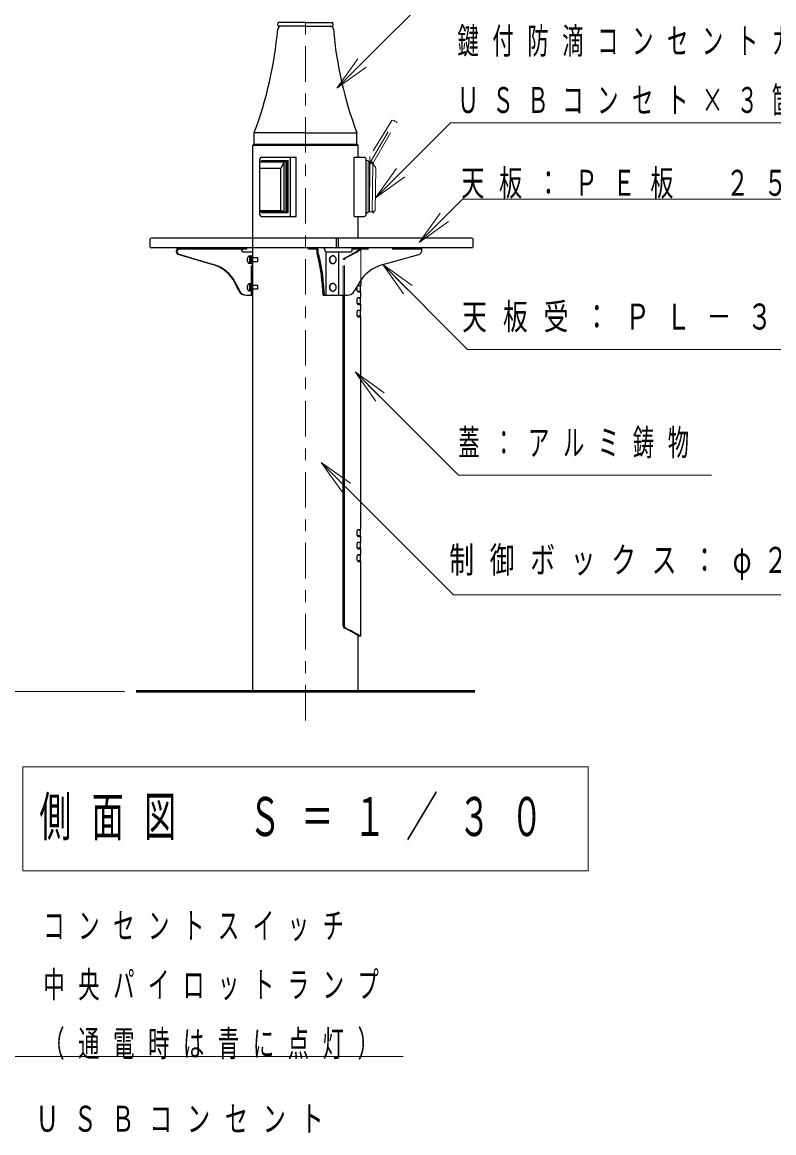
# Model space of a CAD drawing. Units: millimetres on the paper, scale 1:30. Extents: x 475 to 840, y 278 to 554.
# Drawn here: x 625.7 to 689.2, y 358.5 to 452.4 of the extents above; entities that cross this region are included whole.
import ezdxf

# ---------------------------------------------------------------- set-up
doc = ezdxf.new("R2010")
doc.units = ezdxf.units.MM
for name, pattern in [('USER1', [4.5, 2.5, -2]), ('USER2', [6, 3, -1, 1, -1]), ('USER3', [8, 3, -1, 1, -1, 1, -1])]:
    doc.linetypes.add(name, pattern=pattern)
doc.layers.add('1_3', color=7, linetype='Continuous', lineweight=25)
doc.layers.add('1_30', color=7, linetype='Continuous', lineweight=25)
doc.styles.add('ＭＳ ゴシック', font='')
doc.styles.get('ＭＳ ゴシック').set_extended_font_data('MS Gothic')

msp = doc.modelspace()

# ---------------------------------------------------------------- linework, layer by layer
at = {"layer": '1_3', "lineweight": 13}
msp.add_lwpolyline([(616.816, 360.01), (621.776, 364.971), (657.86, 364.971)], dxfattribs=at)
at = {"layer": '1_30', "linetype": 'USER2', "lineweight": 13}
msp.add_line((649.608, 393.378), (649.608, 511.63), dxfattribs=at)
at = {"layer": '1_30'}
for p, q in [((647.278, 452.13), (647.29, 452.347)), ((649.608, 452.06), (647.345, 452.06)), ((649.608, 452.393), (647.351, 452.393)), ((649.608, 452.06), (647.52, 452.06)), ((649.608, 452.393), (651.865, 452.393)), ((649.608, 452.06), (651.696, 452.06)), ((649.608, 452.06), (651.871, 452.06)), ((649.608, 452.06), (651.696, 452.06)), ((651.938, 452.13), (651.926, 452.347)), ((649.608, 443.06), (645.275, 443.06)), ((645.275, 442.06), (645.275, 443.06)), ((649.608, 443.06), (653.941, 443.06)), ((653.941, 442.06), (653.941, 443.06)), ((645.218, 442.06), (645.151, 441.993)), ((645.151, 395.826), (645.151, 441.993)), ((653.998, 442.06), (645.218, 442.06)), ((649.608, 442.06), (645.275, 442.06)), ((649.508, 442.06), (649.708, 442.06)), ((649.608, 442.06), (653.941, 442.06)), ((654.065, 441.993), (653.998, 442.06)), ((654.065, 440.993), (654.065, 441.993)), ((645.747, 436.126), (645.747, 440.86)), ((645.747, 440.601), (647.794, 440.601)), ((645.874, 440.601), (645.874, 440.676)), ((645.881, 440.993), (648.809, 440.993)), ((645.907, 440.71), (648.132, 440.71)), ((645.936, 440.601), (645.936, 440.638)), ((645.936, 440.638), (647.983, 440.638)), ((647.794, 440.601), (647.528, 440.056)), ((647.794, 436.381), (647.794, 440.601)), ((647.983, 436.381), (647.983, 440.638)), ((648.045, 436.343), (648.045, 440.676)), ((648.132, 436.31), (648.132, 440.71)), ((648.345, 436.126), (648.345, 440.86)), ((648.809, 435.993), (648.809, 440.993)), ((653.727, 440.993), (654.578, 440.993)), ((653.727, 435.993), (653.727, 440.993)), ((654.731, 436.146), (654.731, 440.84)), ((645.747, 440.056), (647.528, 440.056)), ((647.528, 436.485), (647.528, 440.056)), ((645.747, 436.485), (647.528, 436.485)), ((645.747, 436.381), (647.983, 436.381)), ((645.874, 436.343), (645.874, 436.381)), ((645.881, 435.993), (648.809, 435.993)), ((645.907, 436.31), (648.132, 436.31)), ((647.794, 436.381), (647.528, 436.485)), ((653.727, 435.993), (654.578, 435.993)), ((654.065, 434.16), (654.065, 435.993)), ((636.479, 433.426), (636.479, 434.06)), ((663.674, 434.16), (636.579, 434.16)), ((652.235, 433.426), (652.235, 434.06)), ((652.383, 433.426), (652.383, 434.06)), ((663.774, 433.426), (663.774, 434.06)), ((663.674, 433.326), (636.579, 433.326)), ((638.707, 432.96), (638.707, 433.113)), ((638.768, 432.96), (638.768, 433.113)), ((644.646, 433.22), (638.875, 433.22)), ((639.185, 433.22), (639.185, 433.326)), ((644.229, 433.06), (644.229, 433.113)), ((644.296, 432.993), (645.151, 432.993)), ((644.646, 433.22), (644.646, 433.326)), ((649.856, 433.22), (649.856, 433.326)), ((650.473, 433.22), (649.856, 433.22)), ((650.58, 432.836), (650.58, 433.113)), ((650.686, 432.836), (650.686, 433.113)), ((651.267, 433.06), (651.267, 433.113)), ((651.334, 432.993), (653.439, 432.993)), ((651.36, 429.326), (651.36, 432.993)), ((652.413, 429.326), (652.413, 432.993)), ((653.539, 433.093), (653.539, 433.326)), ((659.431, 433.089), (659.431, 433.326)), ((638.826, 432.8), (641.769, 431.927)), ((638.887, 432.8), (641.83, 431.927)), ((650.58, 432.836), (650.623, 432.685)), ((650.686, 432.836), (650.729, 432.685)), ((656.134, 431.916), (659.187, 432.768)), ((643.983, 429.691), (643.636, 430.372)), ((644.044, 429.691), (643.697, 430.372)), ((651.004, 430.372), (651.022, 429.993)), ((651.11, 430.372), (651.129, 429.993)), ((654.143, 430.372), (653.732, 429.66)), ((644.577, 429.326), (645.151, 429.326)), ((651.106, 429.326), (653.154, 429.326)), ((654.065, 395.826), (654.065, 400.523))]:
    msp.add_line(p, q, dxfattribs=at)
at = {"layer": '1_30', "lineweight": 13}
for p, q in [((652.259, 446.837), (654.027, 449.312)), ((652.259, 446.837), (654.381, 448.959)), ((654.734, 448.605), (652.259, 446.837)), ((654.065, 441.993), (645.151, 441.993)), ((655.522, 437.562), (657.29, 440.037)), ((655.522, 437.562), (657.644, 439.684)), ((657.997, 439.33), (655.522, 437.562)), ((659.226, 433.792), (660.993, 436.267)), ((659.226, 433.792), (661.347, 435.914)), ((661.7, 435.56), (659.226, 433.792)), ((657.902, 429.441), (656.134, 431.916)), ((656.134, 431.916), (658.609, 430.148)), ((656.134, 431.916), (658.255, 429.795)), ((655.558, 420.36), (653.79, 422.835)), ((653.79, 422.835), (656.265, 421.067)), ((653.79, 422.835), (655.912, 420.714)), ((652.692, 412.717), (650.924, 415.192)), ((650.924, 415.192), (653.399, 413.424)), ((650.924, 415.192), (653.046, 413.07)), ((634.304, 395.826), (620.343, 395.826)), ((625.708, 389.46), (625.708, 380.66)), ((673.508, 389.46), (625.708, 389.46)), ((673.508, 380.66), (673.508, 389.46)), ((625.708, 380.66), (673.508, 380.66))]:
    msp.add_line(p, q, dxfattribs=at)
at = {"layer": '1_30', "color": 40, "linetype": 'USER3', "lineweight": 13}
for p, q in [((656.892, 444.106), (655.043, 441.051)), ((656.927, 444.122), (657.136, 444.084)), ((655.065, 440.544), (657.142, 444.083)), ((655.283, 440.453), (657.343, 443.965)), ((657.147, 444.08), (657.343, 443.965)), ((655.038, 441.033), (655.05, 440.443))]:
    msp.add_line(p, q, dxfattribs=at)
at = {"layer": '1_30', "color": 40}
msp.add_line((654.731, 436.276), (654.731, 440.71), dxfattribs=at)
at = {"layer": '1_30', "color": 40, "lineweight": 13}
for p, q in [((654.731, 440.71), (654.731, 438.365)), ((654.871, 440.71), (654.731, 440.71)), ((654.904, 440.676), (654.904, 438.365)), ((655.021, 440.638), (654.904, 440.638)), ((655.021, 440.638), (655.021, 436.381)), ((655.134, 440.601), (655.021, 440.601)), ((655.049, 440.486), (655.021, 436.382)), ((655.033, 440.544), (655.142, 440.606)), ((655.033, 440.544), (655.033, 440.531)), ((655.059, 440.53), (655.033, 440.531)), ((655.552, 440.074), (655.245, 440.579)), ((655.283, 440.484), (655.254, 436.381)), ((655.482, 436.485), (655.556, 440.056)), ((654.731, 438.365), (654.731, 436.31)), ((654.904, 436.343), (654.904, 438.365)), ((654.731, 436.31), (654.731, 436.205)), ((654.871, 436.31), (654.731, 436.31)), ((654.781, 436.205), (654.731, 436.205)), ((654.781, 436.31), (654.781, 436.205)), ((655.021, 436.381), (654.904, 436.381)), ((655.248, 436.381), (655.021, 436.382)), ((655.46, 436.455), (655.26, 436.383)), ((655.365, 436.297), (655.33, 436.297)), ((655.395, 436.412), (655.382, 436.311))]:
    msp.add_line(p, q, dxfattribs=at)
at = {"layer": '1_30', "linetype": 'USER1'}
for p, q in [((645.045, 429.326), (645.045, 432.993)), ((659.431, 433.22), (653.539, 433.22)), ((644.711, 432.193), (644.711, 432.46)), ((644.911, 432.626), (644.878, 432.626)), ((644.911, 432.026), (644.878, 432.026)), ((644.995, 432.633), (644.911, 432.633)), ((644.911, 432.02), (644.911, 432.633)), ((644.995, 432.349), (644.911, 432.326)), ((644.995, 432.326), (644.911, 432.304)), ((644.995, 432.02), (644.911, 432.02)), ((644.995, 432.676), (644.995, 431.976)), ((644.995, 432.676), (645.045, 432.676)), ((645.045, 431.976), (644.995, 431.976)), ((645.045, 432.676), (645.045, 431.976)), ((645.578, 432.493), (645.045, 432.493)), ((645.578, 432.16), (645.045, 432.16)), ((645.578, 432.16), (645.578, 432.493)), ((644.711, 429.86), (644.711, 430.126)), ((644.911, 430.293), (644.878, 430.293)), ((644.995, 430.3), (644.911, 430.3)), ((644.911, 429.686), (644.911, 430.3)), ((644.995, 430.343), (644.995, 429.643)), ((644.995, 430.343), (645.045, 430.343)), ((645.045, 430.343), (645.045, 429.643)), ((645.578, 430.16), (645.045, 430.16)), ((645.578, 429.826), (645.578, 430.16)), ((644.911, 429.693), (644.878, 429.693)), ((644.995, 430.015), (644.911, 429.993)), ((644.995, 429.993), (644.911, 429.971)), ((644.995, 429.686), (644.911, 429.686)), ((645.045, 429.643), (644.995, 429.643)), ((645.578, 429.826), (645.045, 429.826))]:
    msp.add_line(p, q, dxfattribs=at)
at = {"layer": '1_30', "color": 2, "linetype": 'USER1', "lineweight": 13}
for p, q in [((654.274, 433.16), (654.108, 433.16)), ((654.274, 433.16), (654.274, 430.582)), ((652.787, 429.326), (652.787, 432.317)), ((652.905, 429.326), (652.905, 432.321))]:
    msp.add_line(p, q, dxfattribs=at)
at = {"layer": '1_30', "color": 131}
for p, q in [((653.967, 429.7), (653.967, 430.06)), ((654.224, 430.151), (654.026, 430.151)), ((654.067, 430.16), (654.274, 430.16)), ((654.274, 430.16), (654.224, 430.151)), ((654.224, 430.151), (654.224, 429.648)), ((654.274, 430.582), (654.274, 430.16)), ((652.787, 401.336), (652.787, 429.326)), ((652.905, 401.332), (652.905, 429.326)), ((654.224, 429.648), (653.981, 429.648)), ((654.224, 429.097), (654.024, 429.097)), ((654.067, 429.6), (654.274, 429.6)), ((654.067, 429.106), (654.274, 429.106)), ((654.274, 429.6), (654.224, 429.65)), ((654.274, 429.106), (654.224, 429.097)), ((654.224, 429.097), (654.224, 428.595)), ((654.274, 429.106), (654.274, 429.6)), ((653.967, 428.646), (653.967, 429.006)), ((654.224, 428.595), (653.981, 428.595)), ((654.067, 428.546), (654.274, 428.546)), ((654.274, 428.546), (654.224, 428.596)), ((654.274, 428.053), (654.274, 428.546)), ((653.967, 427.593), (653.967, 427.953)), ((654.224, 427.541), (653.981, 427.541)), ((654.224, 428.043), (654.023, 428.043)), ((654.067, 428.053), (654.274, 428.053)), ((654.067, 427.493), (654.274, 427.493)), ((654.274, 428.053), (654.224, 428.043)), ((654.224, 428.043), (654.224, 427.541)), ((654.274, 427.493), (654.224, 427.543)), ((654.274, 409.493), (654.274, 427.493)), ((653.967, 409.033), (653.967, 409.393)), ((654.224, 409.485), (654.026, 409.485)), ((654.067, 409.493), (654.274, 409.493)), ((654.274, 409.493), (654.224, 409.485)), ((654.224, 409.485), (654.224, 408.983)), ((654.224, 408.983), (653.981, 408.983)), ((654.224, 408.43), (654.024, 408.43)), ((654.067, 408.933), (654.274, 408.933)), ((654.067, 408.44), (654.274, 408.44)), ((654.274, 408.933), (654.224, 408.983)), ((654.274, 408.44), (654.224, 408.43)), ((654.224, 408.43), (654.224, 407.929)), ((654.274, 408.44), (654.274, 408.933)), ((653.967, 407.98), (653.967, 408.34)), ((654.224, 407.929), (653.981, 407.929)), ((654.067, 407.88), (654.274, 407.88)), ((654.274, 407.88), (654.224, 407.93)), ((654.274, 407.387), (654.274, 407.88)), ((653.967, 406.927), (653.967, 407.287)), ((654.224, 406.875), (653.981, 406.875)), ((654.224, 407.376), (654.023, 407.376)), ((654.067, 407.387), (654.274, 407.387)), ((654.067, 406.827), (654.274, 406.827)), ((654.274, 407.387), (654.224, 407.376)), ((654.224, 407.376), (654.224, 406.875)), ((654.274, 406.827), (654.224, 406.877)), ((654.274, 400.493), (654.274, 406.827)), ((654.274, 400.493), (654.108, 400.493))]:
    msp.add_line(p, q, dxfattribs=at)
at = {"layer": '1_30', "color": 4}
msp.add_line((653.967, 409.16), (653.967, 409.227), dxfattribs=at)
at = {"layer": '1_30', "lineweight": 50}
msp.add_line((663.912, 395.826), (635.304, 395.826), dxfattribs=at)
at = {"layer": '1_30', "lineweight": 13}
for points in [[(652.259, 446.837), (662.435, 457.013), (705.034, 457.013)], [(655.522, 437.562), (661.869, 443.91), (695.869, 443.91)], [(659.226, 433.792), (662.875, 437.442), (711.204, 437.442)], [(656.134, 431.916), (663.304, 424.746), (693.342, 424.746)], [(653.79, 422.835), (662.525, 414.1), (683.935, 414.1)], [(650.924, 415.192), (662.116, 404), (713.252, 404)]]:
    msp.add_lwpolyline(points, dxfattribs=at)
at = {"layer": '1_30'}
for points in [[(651.896, 432.646), (651.86, 432.644), (651.824, 432.636), (651.79, 432.622), (651.758, 432.604), (651.727, 432.58), (651.7, 432.553), (651.676, 432.521), (651.656, 432.486), (651.64, 432.449), (651.628, 432.409), (651.621, 432.368), (651.619, 432.326), (651.621, 432.285), (651.628, 432.244), (651.64, 432.204), (651.656, 432.166), (651.676, 432.132), (651.7, 432.1), (651.727, 432.073), (651.758, 432.049), (651.79, 432.031), (651.824, 432.017), (651.86, 432.009), (651.896, 432.006)], [(651.896, 430.313), (651.86, 430.31), (651.824, 430.302), (651.79, 430.289), (651.758, 430.27), (651.727, 430.247), (651.7, 430.219), (651.676, 430.188), (651.656, 430.153), (651.64, 430.116), (651.628, 430.076), (651.621, 430.035), (651.619, 429.993), (651.621, 429.951), (651.628, 429.91), (651.64, 429.871), (651.656, 429.833), (651.676, 429.798), (651.7, 429.767), (651.727, 429.739), (651.758, 429.716), (651.79, 429.698), (651.824, 429.684), (651.86, 429.676), (651.896, 429.673)], [(651.022, 429.993), (651.028, 429.889), (651.035, 429.787), (651.043, 429.69), (651.051, 429.601), (651.06, 429.522), (651.069, 429.454), (651.079, 429.399), (651.088, 429.359), (651.097, 429.335), (651.106, 429.326)], [(651.129, 429.993), (651.134, 429.889), (651.141, 429.787), (651.149, 429.69), (651.157, 429.601), (651.166, 429.522), (651.176, 429.454), (651.185, 429.399), (651.195, 429.359), (651.204, 429.335), (651.212, 429.326)]]:
    msp.add_lwpolyline(points, dxfattribs=at)
for points in [[(651.923, 432.646), (651.899, 432.645), (651.875, 432.642), (651.851, 432.636), (651.828, 432.627), (651.806, 432.616), (651.784, 432.604), (651.764, 432.589), (651.745, 432.572), (651.727, 432.553), (651.711, 432.532), (651.696, 432.51), (651.683, 432.486), (651.672, 432.462), (651.662, 432.436), (651.655, 432.409), (651.65, 432.382), (651.647, 432.354), (651.646, 432.326), (651.647, 432.299), (651.65, 432.271), (651.655, 432.244), (651.662, 432.217), (651.672, 432.191), (651.683, 432.166), (651.696, 432.143), (651.711, 432.121), (651.727, 432.1), (651.745, 432.081), (651.764, 432.064), (651.784, 432.049), (651.806, 432.036), (651.828, 432.026), (651.851, 432.017), (651.875, 432.011), (651.899, 432.008), (651.923, 432.006), (651.947, 432.008), (651.971, 432.011), (651.995, 432.017), (652.018, 432.026), (652.04, 432.036), (652.061, 432.049), (652.082, 432.064), (652.101, 432.081), (652.119, 432.1), (652.135, 432.121), (652.15, 432.143), (652.163, 432.166), (652.174, 432.191), (652.183, 432.217), (652.191, 432.244), (652.196, 432.271), (652.199, 432.299), (652.2, 432.326), (652.199, 432.354), (652.196, 432.382), (652.191, 432.409), (652.183, 432.436), (652.174, 432.462), (652.163, 432.486), (652.15, 432.51), (652.135, 432.532), (652.119, 432.553), (652.101, 432.572), (652.082, 432.589), (652.061, 432.604), (652.04, 432.616), (652.018, 432.627), (651.995, 432.636), (651.971, 432.642), (651.947, 432.645)], [(651.923, 430.313), (651.899, 430.312), (651.875, 430.308), (651.851, 430.302), (651.828, 430.294), (651.806, 430.283), (651.784, 430.27), (651.764, 430.255), (651.745, 430.238), (651.727, 430.219), (651.711, 430.199), (651.696, 430.177), (651.683, 430.153), (651.672, 430.128), (651.662, 430.103), (651.655, 430.076), (651.65, 430.049), (651.647, 430.021), (651.646, 429.993), (651.647, 429.965), (651.65, 429.938), (651.655, 429.91), (651.662, 429.884), (651.672, 429.858), (651.683, 429.833), (651.696, 429.81), (651.711, 429.787), (651.727, 429.767), (651.745, 429.748), (651.764, 429.731), (651.784, 429.716), (651.806, 429.703), (651.828, 429.692), (651.851, 429.684), (651.875, 429.678), (651.899, 429.674), (651.923, 429.673), (651.947, 429.674), (651.971, 429.678), (651.995, 429.684), (652.018, 429.692), (652.04, 429.703), (652.061, 429.716), (652.082, 429.731), (652.101, 429.748), (652.119, 429.767), (652.135, 429.787), (652.15, 429.81), (652.163, 429.833), (652.174, 429.858), (652.183, 429.884), (652.191, 429.91), (652.196, 429.938), (652.199, 429.965), (652.2, 429.993), (652.199, 430.021), (652.196, 430.049), (652.191, 430.076), (652.183, 430.103), (652.174, 430.128), (652.163, 430.153), (652.15, 430.177), (652.135, 430.199), (652.119, 430.219), (652.101, 430.238), (652.082, 430.255), (652.061, 430.27), (652.04, 430.283), (652.018, 430.294), (651.995, 430.302), (651.971, 430.308), (651.947, 430.312)]]:
    msp.add_lwpolyline(points, close=True, dxfattribs=at)
at = {"layer": '1_30', "color": 40, "lineweight": 13}
msp.add_circle((655.166, 440.485), 0.045, dxfattribs=at)
at = {"layer": '1_30'}
for centre, radius, start, end in [((614.048, 454.721), 33.333, 339.5221, 355.0004), ((647.52, 451.793), 0.267, 90, 175.0004), ((647.345, 452.126), 0.0667, 177, 270), ((647.356, 452.343), 0.0667, 109.2632, 177), ((651.696, 451.793), 0.267, 4.9996, 90), ((651.871, 452.126), 0.0667, 270, 3), ((651.86, 452.343), 0.0667, 3, 70.7368), ((685.168, 454.721), 33.333, 184.9996, 200.4779), ((645.881, 440.86), 0.133, 90, 180), ((645.907, 440.676), 0.0333, 90, 180), ((648.012, 440.676), 0.0333, 0, 90), ((648.212, 440.86), 0.133, 0, 90), ((654.578, 440.84), 0.153, 0, 90), ((645.881, 436.126), 0.133, 180, 270), ((645.907, 436.343), 0.0333, 180, 270), ((648.012, 436.343), 0.0333, 270, 0), ((648.212, 436.126), 0.133, 270, 0), ((654.578, 436.146), 0.153, 270, 0), ((636.579, 434.06), 0.1, 90, 180), ((652.135, 434.06), 0.1, 0, 90), ((652.135, 434.06), 0.1, 0, 90), ((652.283, 434.06), 0.1, 0, 90), ((652.283, 434.06), 0.1, 0, 90), ((663.674, 434.06), 0.1, 0, 90), ((636.579, 433.426), 0.1, 180, 270), ((638.92, 433.113), 0.213, 90, 180), ((638.874, 432.96), 0.167, 180, 253.46763), ((638.875, 433.113), 0.107, 90, 180), ((638.935, 432.96), 0.167, 180, 253.46763), ((644.336, 433.113), 0.107, 90, 180), ((644.296, 433.06), 0.0667, 180, 270), ((650.473, 433.113), 0.213, 0, 90), ((650.473, 433.113), 0.107, 0, 90), ((651.054, 433.113), 0.213, 0, 90), ((651.334, 433.06), 0.0667, 180, 270), ((652.135, 433.426), 0.1, 270, 0), ((652.283, 433.426), 0.1, 270, 0), ((653.439, 433.093), 0.1, 270, 0), ((659.097, 433.089), 0.333, 285.58489, 0), ((663.674, 433.426), 0.1, 270, 0), ((640.893, 428.977), 3.078, 26.96554, 73.46763), ((640.954, 428.977), 3.078, 26.96554, 73.46763), ((640.836, 429.883), 10.18, 2.75207, 15.97391), ((640.942, 429.883), 10.18, 2.75207, 15.97391), ((657.03, 428.706), 3.333, 105.58489, 150), ((644.577, 429.993), 0.667, 206.96554, 270), ((644.638, 429.993), 0.667, 206.96554, 270), ((653.154, 429.993), 0.667, 270, 330)]:
    msp.add_arc(centre, radius, start, end, dxfattribs=at)
at = {"layer": '1_30', "color": 40, "linetype": 'USER3', "lineweight": 13}
for centre, start, end in [((656.921, 444.089), 79.7858, 148.80501), ((657.13, 444.051), 59.60001, 79.7858), ((655.071, 441.034), 148.80501, 181.20189)]:
    msp.add_arc(centre, 0.0333, start, end, dxfattribs=at)
at = {"layer": '1_30', "color": 40, "lineweight": 13}
for centre, radius, start, end in [((654.871, 440.676), 0.0333, 0, 90), ((655.166, 440.485), 0.117, 31.2019, 179.6), ((655.18, 440.539), 0.0767, 31.20189, 119.6), ((655.166, 440.485), 0.117, 359.60001, 31.2019), ((655.523, 440.056), 0.0333, 358.80501, 31.20189), ((654.871, 436.343), 0.0333, 270, 0.00001), ((655.247, 436.314), 0.0667, 359.59999, 89.59999), ((655.248, 436.414), 0.0333, 269.60001, 289.7858), ((655.33, 436.313), 0.0167, 179.6, 269.60001), ((655.366, 436.313), 0.0167, 269.60001, 352.61479), ((655.428, 436.408), 0.0333, 109.7858, 172.61479), ((655.449, 436.486), 0.0333, 289.7858, 358.80501)]:
    msp.add_arc(centre, radius, start, end, dxfattribs=at)
at = {"layer": '1_30', "color": 2, "linetype": 'USER1', "lineweight": 13}
for centre, radius, start, end in [((649.887, 439.205), 7.372, 294.00235, 304.92365), ((646.525, 445.986), 14.985, 295.59927, 301.14067), ((652.954, 432.317), 0.167, 114.00235, 180), ((653.072, 432.321), 0.167, 115.59927, 180)]:
    msp.add_arc(centre, radius, start, end, dxfattribs=at)
at = {"layer": '1_30', "linetype": 'USER1'}
for centre, start, end in [((644.878, 432.46), 90, 180), ((644.878, 432.193), 180, 270), ((644.878, 430.126), 90, 180), ((644.878, 429.86), 180, 270)]:
    msp.add_arc(centre, 0.167, start, end, dxfattribs=at)
at = {"layer": '1_30', "color": 131}
for centre, radius, start, end in [((654.067, 430.06), 0.1, 90, 180), ((654.067, 429.7), 0.1, 180, 270), ((654.067, 429.006), 0.1, 90, 180), ((654.067, 428.646), 0.1, 180, 270), ((654.067, 427.953), 0.1, 90, 180), ((654.067, 427.593), 0.1, 180, 270), ((654.067, 409.393), 0.1, 90, 180), ((654.067, 409.033), 0.1, 180, 270), ((654.067, 408.34), 0.1, 90, 180), ((654.067, 407.98), 0.1, 180, 270), ((654.067, 407.287), 0.1, 90, 180), ((654.067, 406.927), 0.1, 180, 270), ((652.954, 401.336), 0.167, 180, 245.99765), ((649.887, 394.449), 7.372, 55.07635, 65.99765), ((653.072, 401.332), 0.167, 180, 244.40073), ((646.525, 387.668), 14.985, 58.85933, 64.40073)]:
    msp.add_arc(centre, radius, start, end, dxfattribs=at)

# ---------------------------------------------------------------- texts
at = {"layer": '1_3', "char_height": 2.199, "attachment_point": 4, "style": 'ＭＳ ゴシック'}
for s, insert in [('\\T1.64;\\W0.6;コンセントスイッチ', (627.443, 375.921)), ('\\T1.64;\\W0.6;中央パイロットランプ', (627.443, 370.921)), ('\\T1.64;\\W0.6;（通電時は青に点灯）', (627.443, 365.921)), ('\\T1.64;\\W0.65;ＵＳＢコンセント', (626.803, 359.66))]:
    msp.add_mtext(s, dxfattribs=dict(at, insert=insert))
at = {"layer": '1_30', "style": 'ＭＳ ゴシック'}
for s, insert, char_height, attachment_point in [('\\T1.64;\\W0.6;鍵付防滴コンセントカバー', (662.452, 450.71), 2.199, 4), ('\\T1.64;\\W0.6;ＵＳＢコンセト×３箇所', (662.452, 445.71), 2.199, 4), ('\\T1.64;\\W0.65;天板：ＰＥ板\u3000２５ｔ（ブラウン）', (662.769, 437.442), 2.199, 7), ('\\T1.64;\\W0.7;天板受：ＰＬ－３．２', (662.848, 427.396), 2.199, 4), ('\\T1.64;\\W0.6;蓋：アルミ鋳物', (662.518, 416.75), 2.199, 4), ('\\T1.63;\\W0.7;制御ボックス：φ２６７．４Ｘ５．８', (661.759, 406.65), 2.199, 4), ('\\T1.64;\\W0.6;側面図\u3000Ｓ＝１／３０', (627.108, 385.06), 3.299, 4)]:
    msp.add_mtext(s, dxfattribs=dict(at, insert=insert, char_height=char_height, attachment_point=attachment_point))

doc.saveas('drawing.dxf')
